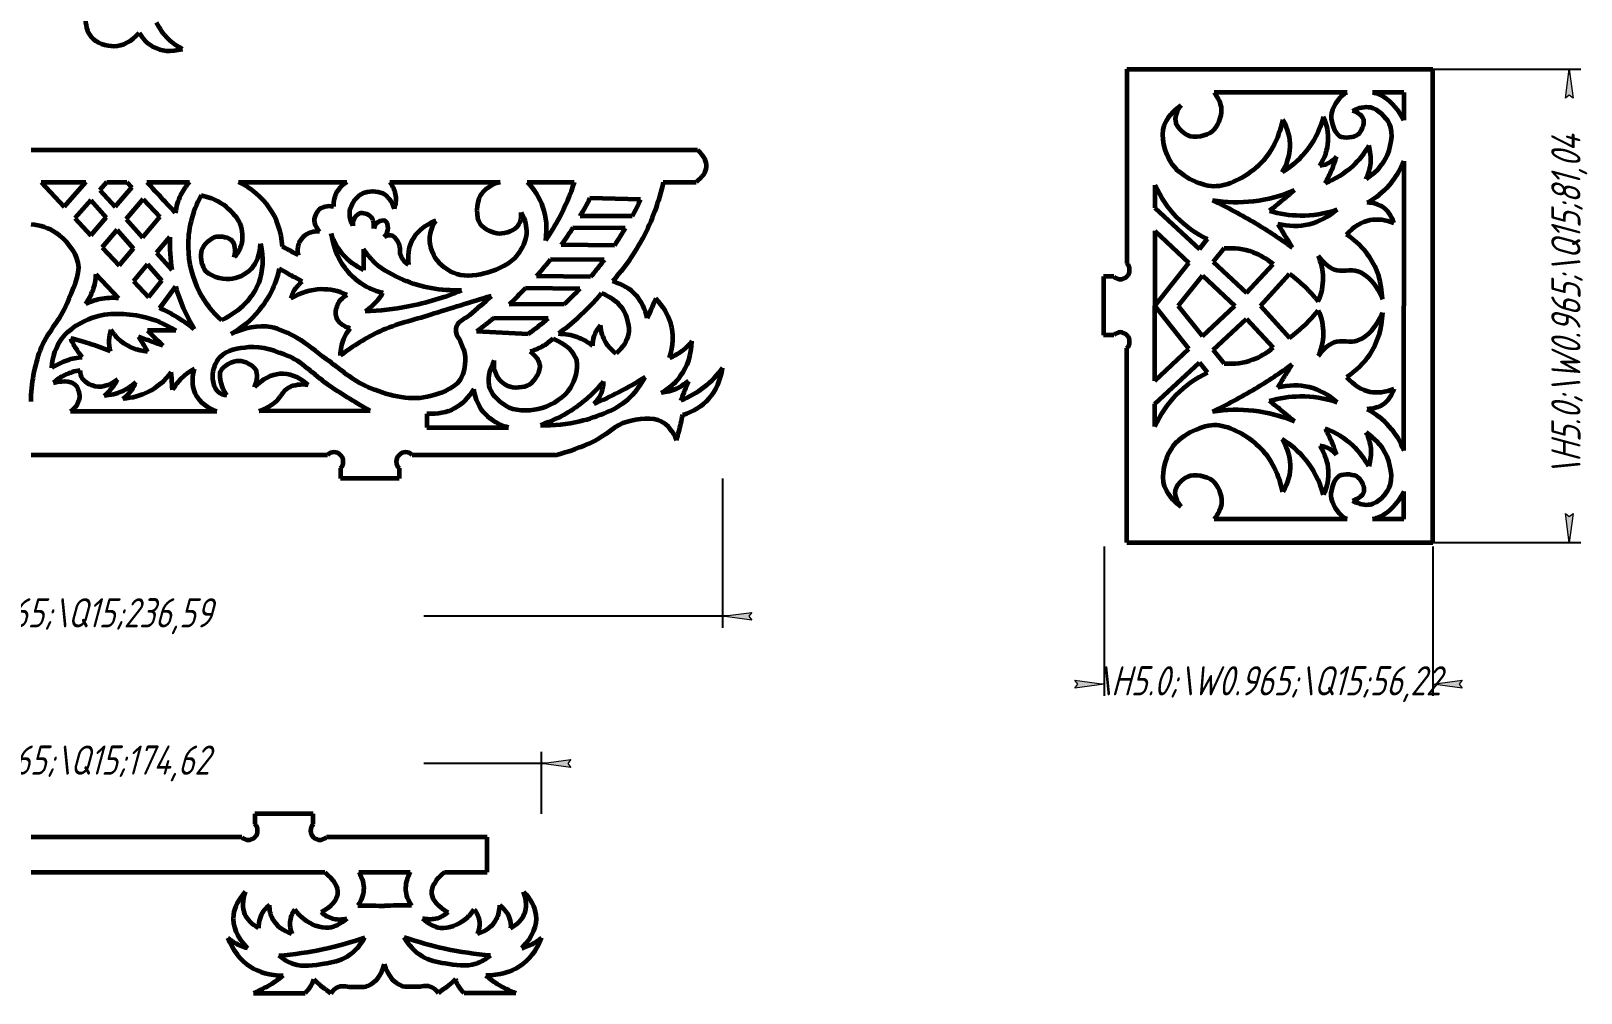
# Model space of a CAD drawing. Header units: millimetres. Extents: x -307 to 244, y -161 to 331.
# Drawn here: x -41 to 224.1, y -161.3 to 3.3 of the extents above; entities that cross this region are included whole.
import ezdxf

# ---------------------------------------------------------------- set-up
doc = ezdxf.new("R2010")
doc.units = ezdxf.units.MM
doc.linetypes.add('K5LT32772', pattern=[0])
doc.linetypes.add('K5LT_THIN', pattern=[0])
doc.styles.add('KDIMTEXTSTYLE', font='GOST_AU.SHX', dxfattribs={"width": 0.96, "oblique": 15, "height": 5})
doc.dimstyles.new('KDIMSTYLE (1.00)', dxfattribs={"dimtxt": 5, "dimasz": 1, "dimexe": 2, "dimexo": 0, "dimgap": 1, "dimtad": 1, "dimtxsty": 'KDIMTEXTSTYLE', "dimsah": 1, "dimcen": 0, "dimdle": 1, "dimadec": 0, "dimazin": 0, "dimtfac": 0.667, "dimtmove": 0, "dimatfit": 3, "dimfxl": 1, "dimtvp": 1, "dimtolj": 1, "dimtzin": 0, "dimarcsym": 0})

# ---------------------------------------------------------------- blocks, each defined once
blk = doc.blocks.new('KDIMARROW_01')
blk.add_hatch(color=0).paths.add_polyline_path([(0, 0), (-5, 0.66), (-4.5, 0), (-5, -0.66)])
at = {"color": 0, "linetype": 'K5LT_THIN', "lineweight": 18}
for p, q in [((-4.5, 0), (-5, 0.66)), ((-5, 0.66), (0, 0)), ((0, 0), (-5, -0.66)), ((-5, -0.66), (-4.5, 0)), ((0, 0), (-1, 0))]:
    blk.add_line(p, q, dxfattribs=at)

msp = doc.modelspace()

# ---------------------------------------------------------------- linework, layer by layer
at = {"color": 30, "linetype": 'K5LT32772', "lineweight": 60, "true_color": 0xff8000}
for p, q in [((146.439, -3.235), (198.786, -3.235)), ((146.439, -3.235), (146.439, -36.51)), ((198.786, -84.275), (198.786, -3.235)), ((184.109, -7.235), (161.36, -7.235)), ((193.79, -7.235), (188.484, -7.235)), ((193.79, -7.235), (193.79, -11.967)), ((-41, -17.06), (73, -17.06)), ((193.79, -19.026), (193.79, -43.755)), ((-39.247, -22.572), (-31.642, -22.572)), ((-39.247, -22.572), (-35.299, -26.815)), ((-31.642, -22.572), (-35.299, -26.815)), ((-28.05, -22.572), (-29.246, -23.939)), ((-28.05, -22.572), (-24.627, -22.572)), ((-23.766, -23.482), (-26.624, -26.839)), ((-24.627, -22.572), (-23.766, -23.482)), ((-21.187, -22.572), (-13.879, -22.572)), ((-5.504, -22.572), (13.024, -22.572)), ((20.394, -22.572), (39.224, -22.572)), ((43.855, -22.572), (51.909, -22.572)), ((67.149, -22.572), (72.753, -22.572)), ((151.24, -23.09), (151.24, -26.983)), ((-30.784, -25.697), (-33.476, -28.774)), ((-30.784, -25.697), (-28.163, -28.647)), ((-29.246, -23.939), (-26.624, -26.839)), ((-21.825, -25.532), (-24.727, -28.938)), ((-21.825, -25.532), (-18.981, -28.535)), ((63.273, -25.557), (54.607, -25.352)), ((-33.476, -28.774), (-30.758, -31.695)), ((-28.163, -28.647), (-30.758, -31.695)), ((-24.727, -28.938), (-21.913, -32.05)), ((-18.981, -28.535), (-21.913, -32.05)), ((61.817, -28.413), (52.906, -28.402)), ((151.24, -26.983), (158.855, -34.062)), ((-26.284, -30.764), (-28.837, -33.76)), ((-26.284, -30.764), (-23.476, -33.925)), ((60.645, -30.479), (51.682, -30.398)), ((151.24, -30.934), (157.038, -36.375)), ((151.24, -30.934), (151.24, -43.755)), ((-28.837, -33.76), (-25.937, -36.876)), ((-23.476, -33.925), (-25.937, -36.876)), ((-17.262, -31.984), (-19.51, -34.708)), ((58.785, -33.42), (49.695, -33.344)), ((158.855, -34.062), (160.223, -32.32)), ((161.203, -36.244), (163.067, -33.914)), ((-21.086, -36.617), (-23.479, -39.517)), ((-21.086, -36.617), (-18.621, -39.393)), ((-19.51, -34.708), (-16.904, -37.595)), ((57.045, -35.867), (47.837, -35.829)), ((151.24, -43.755), (157.038, -36.375)), ((161.203, -36.244), (166.917, -41.556)), ((166.917, -41.556), (171.452, -36.61)), ((-29.933, -38.351), (-26.037, -42.463)), ((-23.479, -39.517), (-20.9, -42.289)), ((-18.621, -39.393), (-20.9, -42.289)), ((54.723, -38.767), (45.455, -38.697)), ((142.439, -38.755), (142.439, -48.755)), ((144.194, -38.755), (142.439, -38.755)), ((155.195, -43.755), (159.357, -38.552)), ((159.357, -38.552), (164.901, -43.755)), ((169.282, -43.755), (174.239, -38.253)), ((-16.272, -40.464), (-19.035, -44.157)), ((52.885, -40.822), (43.597, -40.726)), ((50.212, -43.497), (40.789, -43.501)), ((151.24, -43.755), (157.038, -51.135)), ((151.24, -56.576), (151.24, -43.755)), ((155.195, -43.755), (159.357, -48.958)), ((159.357, -48.958), (164.901, -43.755)), ((169.282, -43.755), (174.239, -49.257)), ((193.79, -68.484), (193.79, -43.755)), ((47.435, -45.951), (38.139, -45.848)), ((161.203, -51.266), (166.917, -45.954)), ((166.917, -45.954), (171.452, -50.9)), ((44.044, -48.581), (35.224, -48.17)), ((144.194, -48.755), (142.439, -48.755)), ((146.439, -84.275), (146.439, -51)), ((151.24, -56.576), (157.038, -51.135)), ((161.203, -51.266), (163.067, -53.596)), ((151.24, -60.527), (158.855, -53.448)), ((158.855, -53.448), (160.223, -55.19)), ((151.24, -64.42), (151.24, -60.527)), ((-9.216, -61.818), (-34.216, -61.818)), ((17.038, -61.744), (-1.962, -61.767)), ((26.678, -64.57), (40.678, -64.57)), ((9.707, -69.285), (-41, -69.285)), ((11.952, -71.53), (11.952, -73.285)), ((21.952, -71.53), (21.952, -73.285)), ((48.657, -69.285), (24.197, -69.285)), ((21.952, -73.285), (11.952, -73.285)), ((193.79, -80.275), (193.79, -75.543)), ((184.109, -80.275), (161.36, -80.275)), ((193.79, -80.275), (188.484, -80.275)), ((146.439, -84.275), (198.786, -84.275)), ((7.281, -130.687), (-2.719, -130.687)), ((-2.719, -130.687), (-2.719, -132.442)), ((7.281, -132.442), (7.281, -130.687)), ((-4.964, -134.687), (-41, -134.687)), ((37, -134.687), (9.526, -134.687)), ((37, -140.687), (37, -134.687)), ((-41, -140.687), (9.237, -140.687)), ((15.1, -140.687), (23.873, -140.687)), ((29.735, -140.687), (37, -140.687))]:
    msp.add_line(p, q, dxfattribs=at)
for centre, start, end in [((145.316, -37.632), 225, 45), ((145.316, -49.878), 315, 135), ((10.829, -70.408), 315, 135), ((23.074, -70.408), 45, 225), ((-3.841, -133.565), 225, 45), ((8.404, -133.565), 135, 315)]:
    msp.add_arc(centre, 1.588, start, end, dxfattribs=at)
for points, knots in [([(-31.671, 5.885), (-31.744, 4.327), (-31.424, 3.119), (-30.709, 2.26), (-29.899, 1.287), (-28.048, 0.657), (-26.762, 0.687), (-25.3, 0.722), (-23.875, 1.473), (-22.489, 2.942)], [0, 0, 0, 0, 1, 1, 1, 2, 2, 2, 3, 3, 3, 3]), ([(-22.489, 2.942), (-21.833, 1.875), (-21.048, 1.087), (-20.134, 0.577), (-18.747, -0.195), (-17.065, -0.326), (-15.085, 0.186)], [0, 0, 0, 0, 1, 1, 1, 2, 2, 2, 2]), ([(-15.085, 0.186), (-16.003, 0.655), (-16.813, 1.232), (-17.517, 1.917), (-18.324, 2.703), (-18.99, 3.63), (-19.516, 4.699)], [0, 0, 0, 0, 1, 1, 1, 2, 2, 2, 2]), ([(155.737, -9.397), (154.961, -10.373), (154.629, -11.271), (154.743, -12.089), (154.872, -13.02), (155.992, -14.182), (156.856, -14.575), (157.989, -15.091), (160.111, -14.661), (161.081, -13.871), (161.997, -13.124), (162.723, -11.374), (162.655, -10.142), (162.601, -9.177), (161.996, -8.078), (161.36, -7.235)], [0, 0, 0, 0, 1, 1, 1, 2, 2, 2, 3, 3, 3, 4, 4, 4, 5, 5, 5, 5]), ([(184.109, -7.235), (183.934, -7.308), (183.771, -7.393), (183.623, -7.494), (182.572, -8.206), (181.421, -9.963), (181.386, -11.271), (181.357, -12.38), (181.942, -14.235), (182.828, -14.701), (183.589, -15.101), (185.321, -14.992), (186.009, -14.403), (186.582, -13.913), (187.161, -12.606), (186.954, -11.918), (186.763, -11.286), (186.134, -10.773), (185.065, -10.377)], [0, 0, 0, 0, 1, 1, 1, 2, 2, 2, 3, 3, 3, 4, 4, 4, 5, 5, 5, 6, 6, 6, 6]), ([(193.79, -11.967), (192.685, -9.786), (191.268, -8.328), (189.538, -7.593), (189.222, -7.458), (188.865, -7.337), (188.484, -7.235)], [0, 0, 0, 0, 1, 1, 1, 2, 2, 2, 2]), ([(173.135, -11.924), (172.34, -15.403), (170.835, -18.109), (168.62, -20.043), (166.715, -21.706), (163.711, -23.387), (161.329, -23.315), (158.832, -23.24), (155.344, -21.397), (153.997, -19.256), (152.962, -17.609), (152.198, -14.764), (152.837, -12.918), (153.29, -11.611), (154.256, -10.437), (155.737, -9.397)], [0, 0, 0, 0, 1, 1, 1, 2, 2, 2, 3, 3, 3, 4, 4, 4, 5, 5, 5, 5]), ([(185.065, -10.377), (186.174, -9.811), (187.185, -9.612), (188.097, -9.78), (189.365, -10.014), (190.766, -11.47), (191.328, -12.614), (192.119, -14.224), (191.516, -16.93), (190.632, -18.628), (189.939, -19.96), (188.846, -21.103), (187.351, -22.058)], [0, 0, 0, 0, 1, 1, 1, 2, 2, 2, 3, 3, 3, 4, 4, 4, 4]), ([(180.094, -11.427), (179.412, -13.798), (178.335, -15.855), (176.863, -17.599), (175.789, -18.87), (174.505, -19.975), (173.011, -20.913)], [0, 0, 0, 0, 1, 1, 1, 2, 2, 2, 2]), ([(173.011, -20.913), (173.88, -19.472), (174.336, -18.022), (174.378, -16.563), (174.422, -15.026), (174.008, -13.48), (173.135, -11.924)], [0, 0, 0, 0, 1, 1, 1, 2, 2, 2, 2]), ([(179.448, -19.805), (180.315, -18.42), (180.793, -17.008), (180.881, -15.569), (180.965, -14.212), (180.703, -12.831), (180.094, -11.427)], [0, 0, 0, 0, 1, 1, 1, 2, 2, 2, 2]), ([(73, -17.06), (74.074, -18.081), (74.571, -19.064), (74.492, -20.011), (74.418, -20.897), (73.838, -21.751), (72.753, -22.572)], [0, 0, 0, 0, 1, 1, 1, 2, 2, 2, 2]), ([(182.306, -18.231), (181.803, -18.82), (181.223, -19.248), (180.566, -19.515), (180.215, -19.657), (179.842, -19.754), (179.448, -19.805)], [0, 0, 0, 0, 1, 1, 1, 2, 2, 2, 2]), ([(187.815, -16.325), (187.06, -17.671), (186.148, -18.845), (185.081, -19.846), (183.75, -21.095), (182.176, -22.076), (180.359, -22.787)], [0, 0, 0, 0, 1, 1, 1, 2, 2, 2, 2]), ([(180.359, -22.787), (180.771, -22.03), (181.143, -21.257), (181.477, -20.467), (181.787, -19.736), (182.063, -18.99), (182.306, -18.231)], [0, 0, 0, 0, 1, 1, 1, 2, 2, 2, 2]), ([(187.351, -22.058), (187.793, -21.171), (188.059, -20.268), (188.147, -19.349), (188.242, -18.359), (188.131, -17.351), (187.815, -16.325)], [0, 0, 0, 0, 1, 1, 1, 2, 2, 2, 2]), ([(187.55, -26.085), (189.026, -25.281), (190.285, -24.287), (191.328, -23.102), (192.36, -21.93), (193.181, -20.571), (193.79, -19.026)], [0, 0, 0, 0, 1, 1, 1, 2, 2, 2, 2]), ([(-13.879, -22.572), (-14.509, -23.269), (-15.022, -24.021), (-15.418, -24.829), (-15.87, -25.753), (-16.169, -26.75), (-16.315, -27.82)], [0, 0, 0, 0, 1, 1, 1, 2, 2, 2, 2]), ([(2.044, -33.632), (1.807, -31.047), (1.043, -28.825), (-0.248, -26.965), (-1.503, -25.158), (-3.255, -23.694), (-5.504, -22.572)], [0, 0, 0, 0, 1, 1, 1, 2, 2, 2, 2]), ([(13.024, -22.572), (12.27, -23.029), (11.701, -23.59), (11.318, -24.255), (10.903, -24.975), (10.706, -25.815), (10.724, -26.778)], [0, 0, 0, 0, 1, 1, 1, 2, 2, 2, 2]), ([(20.394, -22.572), (20.937, -23.334), (21.258, -24.125), (21.358, -24.948), (21.445, -25.666), (21.362, -26.408), (21.111, -27.173)], [0, 0, 0, 0, 1, 1, 1, 2, 2, 2, 2]), ([(39.224, -22.572), (37.575, -23.091), (36.447, -23.881), (35.84, -24.941), (35.131, -26.179), (35.016, -28.671), (35.84, -29.761), (36.462, -30.587), (38.018, -31.334), (39.121, -31.351), (40.206, -31.368), (41.833, -30.823), (42.403, -29.915), (42.746, -29.37), (42.9, -28.669), (42.865, -27.813)], [0, 0, 0, 0, 1, 1, 1, 2, 2, 2, 3, 3, 3, 4, 4, 4, 5, 5, 5, 5]), ([(43.855, -22.572), (45.089, -23.867), (45.975, -25.278), (46.514, -26.804), (47.136, -28.569), (47.294, -30.489), (46.987, -32.564)], [0, 0, 0, 0, 1, 1, 1, 2, 2, 2, 2]), ([(51.909, -22.572), (51.231, -24.725), (50.369, -26.784), (49.325, -28.749), (48.627, -30.062), (47.848, -31.334), (46.987, -32.564)], [0, 0, 0, 0, 1, 1, 1, 2, 2, 2, 2]), ([(67.149, -22.572), (66.402, -25.989), (65.234, -29.188), (63.645, -32.172), (62.247, -34.798), (60.522, -37.256), (58.471, -39.547)], [0, 0, 0, 0, 1, 1, 1, 2, 2, 2, 2]), ([(151.24, -23.09), (152.182, -25.171), (153.403, -26.981), (154.902, -28.52), (156.398, -30.057), (158.172, -31.324), (160.223, -32.32)], [0, 0, 0, 0, 1, 1, 1, 2, 2, 2, 2]), ([(-11.914, -24.829), (-13.46, -27.807), (-14.201, -30.784), (-14.136, -33.759), (-14.08, -36.296), (-13.396, -39.095), (-12.213, -41.366), (-11.281, -43.154), (-10.014, -44.778), (-8.41, -46.237)], [0, 0, 0, 0, 1, 1, 1, 2, 2, 2, 3, 3, 3, 3]), ([(-11.914, -24.829), (-10.236, -25.169), (-8.812, -25.824), (-7.641, -26.794), (-6.6, -27.656), (-5.498, -28.867), (-5.119, -30.127), (-4.782, -31.248), (-4.748, -32.738), (-5.205, -33.845), (-5.437, -34.406), (-5.778, -34.933), (-6.23, -35.426)], [0, 0, 0, 0, 1, 1, 1, 2, 2, 2, 3, 3, 3, 4, 4, 4, 4]), ([(14.038, -30.091), (13.543, -29.014), (13.402, -28.034), (13.618, -27.149), (13.86, -26.153), (14.796, -24.977), (15.695, -24.527), (16.633, -24.058), (18.267, -24.022), (19.182, -24.503), (20.046, -24.957), (20.689, -25.847), (21.111, -27.173)], [0, 0, 0, 0, 1, 1, 1, 2, 2, 2, 3, 3, 3, 4, 4, 4, 4]), ([(161.073, -25.677), (163.459, -26.057), (165.807, -26.112), (168.115, -25.842), (170.49, -25.565), (172.823, -24.944), (175.116, -23.978)], [0, 0, 0, 0, 1, 1, 1, 2, 2, 2, 2]), ([(161.073, -25.677), (163.602, -26.869), (166.06, -28.181), (168.447, -29.612), (170.589, -30.897), (172.674, -32.277), (174.702, -33.754)], [0, 0, 0, 0, 1, 1, 1, 2, 2, 2, 2]), ([(192.123, -29.564), (191.713, -28.319), (191.067, -27.407), (190.185, -26.83), (189.464, -26.359), (188.586, -26.11), (187.55, -26.085)], [0, 0, 0, 0, 1, 1, 1, 2, 2, 2, 2]), ([(10.724, -26.778), (9.669, -26.629), (8.861, -26.802), (8.301, -27.297), (7.881, -27.668), (7.506, -28.394), (7.46, -28.954), (7.404, -29.642), (7.7, -30.343), (8.351, -31.056)], [0, 0, 0, 0, 1, 1, 1, 2, 2, 2, 3, 3, 3, 3]), ([(17.624, -30.512), (17.71, -29.601), (17.545, -28.933), (17.129, -28.509), (16.721, -28.092), (15.716, -27.745), (15.176, -27.965), (14.812, -28.113), (14.422, -28.56), (14.236, -28.954), (14.079, -29.287), (14.013, -29.666), (14.038, -30.091)], [0, 0, 0, 0, 1, 1, 1, 2, 2, 2, 3, 3, 3, 4, 4, 4, 4]), ([(19.434, -31.946), (19.887, -31.456), (20.108, -30.962), (20.097, -30.462), (20.088, -30.053), (19.908, -29.39), (19.602, -29.226), (19.315, -29.072), (18.692, -29.222), (18.366, -29.424), (18.023, -29.636), (17.776, -29.999), (17.624, -30.512)], [0, 0, 0, 0, 1, 1, 1, 2, 2, 2, 3, 3, 3, 4, 4, 4, 4]), ([(42.865, -27.813), (43.517, -29.02), (43.807, -30.199), (43.737, -31.351), (43.659, -32.615), (42.966, -34.033), (42.198, -35.043), (41.072, -36.525), (38.993, -37.539), (37.173, -38.069), (35.516, -38.551), (33.424, -38.86), (31.84, -38.325), (30.441, -37.852), (28.853, -36.734), (28.097, -35.453), (27.529, -34.491), (27.14, -33.144), (27.225, -32.018), (27.297, -31.064), (27.639, -30.124), (28.251, -29.197)], [0, 0, 0, 0, 1, 1, 1, 2, 2, 2, 3, 3, 3, 4, 4, 4, 5, 5, 5, 6, 6, 6, 7, 7, 7, 7]), ([(170.849, -27.499), (172.59, -28.003), (174.33, -28.266), (176.069, -28.286), (178.182, -28.312), (180.295, -27.98), (182.407, -27.292)], [0, 0, 0, 0, 1, 1, 1, 2, 2, 2, 2]), ([(182.407, -27.292), (180.91, -28.566), (179.308, -29.408), (177.601, -29.819), (175.922, -30.223), (174.141, -30.21), (172.258, -29.778)], [0, 0, 0, 0, 1, 1, 1, 2, 2, 2, 2]), ([(184.011, -31.562), (185.236, -30.182), (186.581, -29.35), (188.047, -29.067), (189.316, -28.822), (190.674, -28.988), (192.123, -29.564)], [0, 0, 0, 0, 1, 1, 1, 2, 2, 2, 2]), ([(-41, -60.126), (-40.928, -57.034), (-40.395, -54.11), (-39.401, -51.354), (-38.365, -48.484), (-35.916, -46.149), (-34.793, -43.291), (-33.927, -41.088), (-32.475, -38.479), (-32.932, -36.379), (-33.341, -34.503), (-35.03, -32.342), (-36.742, -31.24), (-37.944, -30.467), (-39.363, -29.994), (-41, -29.822)], [0, 0, 0, 0, 1, 1, 1, 2, 2, 2, 3, 3, 3, 4, 4, 4, 5, 5, 5, 5]), ([(8.351, -31.056), (7.485, -30.986), (6.751, -31.134), (6.15, -31.501), (5.561, -31.86), (4.994, -32.551), (4.765, -33.207), (4.566, -33.776), (4.541, -34.411), (4.691, -35.111)], [0, 0, 0, 0, 1, 1, 1, 2, 2, 2, 3, 3, 3, 3]), ([(15.868, -37.659), (14.446, -36.94), (13.259, -36.016), (12.307, -34.89), (11.462, -33.888), (10.802, -32.726), (10.329, -31.403)], [0, 0, 0, 0, 1, 1, 1, 2, 2, 2, 2]), ([(10.329, -31.403), (10.727, -34.026), (11.691, -36.202), (13.222, -37.931), (14.202, -39.038), (15.499, -40.05), (16.857, -40.701), (17.597, -41.055), (18.38, -41.329), (19.207, -41.522)], [0, 0, 0, 0, 1, 1, 1, 2, 2, 2, 3, 3, 3, 3]), ([(23.577, -36.765), (23.007, -36.346), (22.586, -35.858), (22.312, -35.299), (22.007, -34.674), (22.254, -33.793), (21.952, -33.163), (21.702, -32.642), (21.325, -31.93), (20.829, -31.768), (20.439, -31.641), (19.974, -31.7), (19.434, -31.946)], [0, 0, 0, 0, 1, 1, 1, 2, 2, 2, 3, 3, 3, 4, 4, 4, 4]), ([(28.251, -29.197), (26.219, -30.011), (24.839, -31.181), (24.111, -32.706), (23.562, -33.857), (23.383, -35.21), (23.577, -36.765)], [0, 0, 0, 0, 1, 1, 1, 2, 2, 2, 2]), ([(190.155, -42.598), (190.039, -39.813), (189.303, -37.407), (187.948, -35.38), (186.963, -33.907), (185.651, -32.635), (184.011, -31.562)], [0, 0, 0, 0, 1, 1, 1, 2, 2, 2, 2]), ([(-6.23, -35.426), (-5.965, -34.15), (-6.094, -33.224), (-6.615, -32.648), (-7.124, -32.087), (-8.47, -31.823), (-9.264, -31.965), (-10.258, -32.142), (-11.493, -33.284), (-11.828, -34.229), (-12.15, -35.137), (-11.872, -36.68), (-11.358, -37.477), (-10.628, -38.61), (-8.43, -39.236), (-7, -39.144), (-5.757, -39.063), (-4.193, -38.331), (-3.325, -37.434), (-2.331, -36.409), (-1.804, -34.956), (-1.744, -33.076)], [0, 0, 0, 0, 1, 1, 1, 2, 2, 2, 3, 3, 3, 4, 4, 4, 5, 5, 5, 6, 6, 6, 7, 7, 7, 7]), ([(-1.744, -33.076), (-1.227, -35.566), (-1.326, -37.788), (-2.043, -39.742), (-3.019, -42.405), (-5.142, -44.57), (-8.41, -46.237)], [0, 0, 0, 0, 1, 1, 1, 2, 2, 2, 2]), ([(32.649, -41.106), (29.057, -41.224), (25.733, -40.621), (22.679, -39.296), (20.994, -38.566), (19.207, -37.709), (17.871, -36.447), (17.126, -35.743), (16.463, -34.942), (15.883, -34.044)], [0, 0, 0, 0, 1, 1, 1, 2, 2, 2, 3, 3, 3, 3]), ([(163.067, -33.914), (164.818, -33.779), (166.451, -33.989), (167.965, -34.545), (169.207, -35.001), (170.37, -35.689), (171.452, -36.61)], [0, 0, 0, 0, 1, 1, 1, 2, 2, 2, 2]), ([(47.837, -35.829), (47.255, -36.571), (46.657, -37.301), (46.044, -38.017), (45.849, -38.245), (45.653, -38.472), (45.455, -38.697)], [0, 0, 0, 0, 1, 1, 1, 2, 2, 2, 2]), ([(57.045, -35.867), (56.537, -36.544), (56.015, -37.209), (55.479, -37.863), (55.23, -38.167), (54.978, -38.468), (54.723, -38.767)], [0, 0, 0, 0, 1, 1, 1, 2, 2, 2, 2]), ([(179.179, -43.015), (179.765, -41.643), (180.043, -40.274), (180.014, -38.908), (179.988, -37.67), (179.71, -36.434), (179.179, -35.201)], [0, 0, 0, 0, 1, 1, 1, 2, 2, 2, 2]), ([(179.179, -35.201), (179.961, -36.301), (180.876, -37.077), (181.923, -37.527), (183.09, -38.03), (184.759, -37.379), (185.92, -37.826), (187.767, -38.537), (189.179, -40.127), (190.155, -42.598)], [0, 0, 0, 0, 1, 1, 1, 2, 2, 2, 3, 3, 3, 3]), ([(-29.933, -38.351), (-29.971, -39.318), (-30.144, -40.238), (-30.452, -41.11), (-30.744, -41.937), (-31.158, -42.721), (-31.694, -43.463)], [0, 0, 0, 0, 1, 1, 1, 2, 2, 2, 2]), ([(1.475, -37.443), (0.78, -40.238), (-0.407, -42.648), (-2.086, -44.671), (-3.369, -46.217), (-4.938, -47.537), (-6.795, -48.632)], [0, 0, 0, 0, 1, 1, 1, 2, 2, 2, 2]), ([(3.469, -42.499), (3.651, -41.856), (3.924, -41.274), (4.288, -40.754), (4.592, -40.32), (4.96, -39.928), (5.392, -39.579)], [0, 0, 0, 0, 1, 1, 1, 2, 2, 2, 2]), ([(64.419, -45.854), (64.066, -44.316), (63.434, -43.034), (62.522, -42.008), (61.513, -40.874), (60.163, -40.054), (58.471, -39.547)], [0, 0, 0, 0, 1, 1, 1, 2, 2, 2, 2]), ([(174.239, -38.253), (175.185, -38.948), (176.077, -39.7), (176.913, -40.51), (177.72, -41.292), (178.475, -42.127), (179.179, -43.015)], [0, 0, 0, 0, 1, 1, 1, 2, 2, 2, 2]), ([(-26.037, -42.463), (-27.125, -42.358), (-28.183, -42.411), (-29.211, -42.622), (-30.059, -42.795), (-30.886, -43.076), (-31.694, -43.463)], [0, 0, 0, 0, 1, 1, 1, 2, 2, 2, 2]), ([(37.694, -42.109), (36.483, -43.219), (35.252, -44.306), (34.002, -45.371), (33.27, -45.994), (32.063, -46.35), (31.787, -47.217), (31.69, -47.52), (31.637, -47.897), (31.667, -48.22), (31.718, -48.759), (32.183, -49.223), (32.402, -49.74), (32.723, -50.496), (33.086, -51.287), (33.202, -52.078), (33.408, -53.479), (33.087, -55.259), (32.402, -56.385), (31.404, -58.027), (28.71, -58.866), (26.741, -59.339), (23.587, -60.097), (19.723, -58.964), (16.65, -57.677), (14.065, -56.596), (11.861, -54.521), (9.512, -52.878), (7.814, -51.69), (6.278, -50.224), (4.466, -49.247), (3.067, -48.493), (1.552, -47.649), (0.035, -47.401), (-2.158, -47.043), (-4.434, -47.453), (-6.795, -48.632)], [0, 0, 0, 0, 1, 1, 1, 2, 2, 2, 3, 3, 3, 4, 4, 4, 5, 5, 5, 6, 6, 6, 7, 7, 7, 8, 8, 8, 9, 9, 9, 10, 10, 10, 11, 11, 11, 12, 12, 12, 12]), ([(13.083, -41.858), (11.572, -41.202), (10.076, -40.893), (8.597, -40.932), (6.865, -40.978), (5.156, -41.501), (3.469, -42.499)], [0, 0, 0, 0, 1, 1, 1, 2, 2, 2, 2]), ([(13.618, -47.627), (12.295, -47.207), (11.5, -46.566), (11.232, -45.704), (11.044, -45.1), (11.173, -44.187), (11.445, -43.568), (11.746, -42.885), (12.292, -42.315), (13.083, -41.858)], [0, 0, 0, 0, 1, 1, 1, 2, 2, 2, 3, 3, 3, 3]), ([(37.694, -42.109), (34.231, -43.134), (30.779, -44.194), (27.339, -45.291), (24.46, -46.209), (21.442, -46.843), (18.725, -48.121), (16.349, -49.239), (14.091, -50.614), (11.952, -52.244)], [0, 0, 0, 0, 1, 1, 1, 2, 2, 2, 3, 3, 3, 3]), ([(32.649, -41.106), (29.67, -42.366), (26.624, -43.296), (23.51, -43.896), (21.097, -44.361), (18.644, -44.628), (16.15, -44.697)], [0, 0, 0, 0, 1, 1, 1, 2, 2, 2, 2]), ([(16.15, -44.697), (16.748, -44.305), (17.292, -43.859), (17.782, -43.362), (18.323, -42.812), (18.798, -42.199), (19.207, -41.522)], [0, 0, 0, 0, 1, 1, 1, 2, 2, 2, 2]), ([(56.59, -41.602), (55.307, -43.129), (53.93, -44.553), (52.459, -45.875), (51.425, -46.804), (50.345, -47.682), (49.218, -48.51)], [0, 0, 0, 0, 1, 1, 1, 2, 2, 2, 2]), ([(56.59, -41.602), (58.441, -42.34), (59.735, -43.408), (60.471, -44.807), (61.028, -45.864), (61.389, -47.382), (61.183, -48.546), (60.968, -49.764), (60.268, -50.891), (59.082, -51.929)], [0, 0, 0, 0, 1, 1, 1, 2, 2, 2, 3, 3, 3, 3]), ([(-37.451, -54.379), (-37.286, -52.384), (-36.712, -50.702), (-35.728, -49.333), (-34.551, -47.695), (-32.357, -46.461), (-30.436, -45.764), (-27.899, -44.843), (-24.694, -44.988), (-22.006, -45.58), (-20.011, -46.019), (-18.082, -46.819), (-16.222, -47.98)], [0, 0, 0, 0, 1, 1, 1, 2, 2, 2, 3, 3, 3, 4, 4, 4, 4]), ([(-13.078, -47.736), (-14.116, -46.916), (-15.202, -46.178), (-16.337, -45.523), (-17.208, -45.02), (-18.112, -44.55), (-19.035, -44.157)], [0, 0, 0, 0, 1, 1, 1, 2, 2, 2, 2]), ([(68.213, -52.674), (68.87, -50.556), (68.938, -48.59), (68.419, -46.777), (67.981, -45.25), (67.126, -43.831), (65.855, -42.521)], [0, 0, 0, 0, 1, 1, 1, 2, 2, 2, 2]), ([(174.239, -49.257), (175.185, -48.562), (176.077, -47.81), (176.913, -47), (177.72, -46.218), (178.475, -45.383), (179.179, -44.495)], [0, 0, 0, 0, 1, 1, 1, 2, 2, 2, 2]), ([(179.179, -44.495), (179.765, -45.867), (180.043, -47.236), (180.014, -48.602), (179.988, -49.84), (179.71, -51.076), (179.179, -52.309)], [0, 0, 0, 0, 1, 1, 1, 2, 2, 2, 2]), ([(179.179, -52.309), (179.961, -51.209), (180.876, -50.433), (181.923, -49.983), (183.09, -49.48), (184.759, -50.131), (185.92, -49.684), (187.767, -48.973), (189.179, -47.383), (190.155, -44.912)], [0, 0, 0, 0, 1, 1, 1, 2, 2, 2, 3, 3, 3, 3]), ([(190.155, -44.912), (190.039, -47.697), (189.303, -50.103), (187.948, -52.13), (186.963, -53.603), (185.651, -54.875), (184.011, -55.948)], [0, 0, 0, 0, 1, 1, 1, 2, 2, 2, 2]), ([(11.952, -52.244), (11.953, -51.225), (12.141, -50.28), (12.514, -49.408), (12.784, -48.776), (13.152, -48.182), (13.618, -47.627)], [0, 0, 0, 0, 1, 1, 1, 2, 2, 2, 2]), ([(56.412, -47.086), (55.878, -47.659), (55.498, -48.288), (55.272, -48.973), (55.106, -49.477), (55.023, -50.011), (55.023, -50.576)], [0, 0, 0, 0, 1, 1, 1, 2, 2, 2, 2]), ([(59.082, -51.929), (58.353, -51.385), (57.771, -50.756), (57.337, -50.041), (56.815, -49.18), (56.506, -48.195), (56.412, -47.086)], [0, 0, 0, 0, 1, 1, 1, 2, 2, 2, 2]), ([(-27.461, -51.497), (-28.659, -51.031), (-29.869, -50.603), (-31.093, -50.215), (-32.124, -49.888), (-33.163, -49.589), (-34.212, -49.318)], [0, 0, 0, 0, 1, 1, 1, 2, 2, 2, 2]), ([(-34.212, -49.318), (-33.935, -50.014), (-33.593, -50.669), (-33.187, -51.284), (-32.897, -51.721), (-32.575, -52.137), (-32.221, -52.533)], [0, 0, 0, 0, 1, 1, 1, 2, 2, 2, 2]), ([(-27.332, -47.865), (-27.538, -48.46), (-27.652, -49.058), (-27.674, -49.66), (-27.697, -50.269), (-27.626, -50.881), (-27.461, -51.497)], [0, 0, 0, 0, 1, 1, 1, 2, 2, 2, 2]), ([(-21.051, -51.625), (-22.839, -51.426), (-24.349, -50.828), (-25.58, -49.831), (-26.246, -49.292), (-26.83, -48.637), (-27.332, -47.865)], [0, 0, 0, 0, 1, 1, 1, 2, 2, 2, 2]), ([(38.246, -53.116), (37.265, -54.911), (36.992, -56.478), (37.427, -57.817), (37.858, -59.145), (39.477, -60.52), (40.81, -61.129), (42.395, -61.852), (44.728, -61.713), (46.436, -61.2), (48.251, -60.655), (50.354, -59.342), (51.315, -57.746), (52.066, -56.498), (52.683, -54.497), (52.347, -53.188), (51.95, -51.634), (50.597, -50.376), (48.288, -49.413)], [0, 0, 0, 0, 1, 1, 1, 2, 2, 2, 3, 3, 3, 4, 4, 4, 5, 5, 5, 6, 6, 6, 6]), ([(48.288, -49.413), (47.734, -49.911), (47.141, -50.339), (46.507, -50.695), (45.839, -51.071), (45.127, -51.368), (44.371, -51.585)], [0, 0, 0, 0, 1, 1, 1, 2, 2, 2, 2]), ([(49.218, -48.51), (50.353, -48.517), (51.422, -48.707), (52.423, -49.08), (53.346, -49.423), (54.213, -49.922), (55.023, -50.576)], [0, 0, 0, 0, 1, 1, 1, 2, 2, 2, 2]), ([(66.773, -58.654), (68.156, -57.866), (69.269, -56.898), (70.111, -55.75), (71.302, -54.127), (71.951, -52.144), (72.059, -49.802)], [0, 0, 0, 0, 1, 1, 1, 2, 2, 2, 2]), ([(72.059, -49.802), (71.476, -50.55), (70.809, -51.183), (70.059, -51.7), (69.492, -52.091), (68.876, -52.415), (68.213, -52.674)], [0, 0, 0, 0, 1, 1, 1, 2, 2, 2, 2]), ([(-37.451, -54.379), (-36.596, -53.788), (-35.694, -53.337), (-34.744, -53.025), (-33.937, -52.761), (-33.096, -52.596), (-32.221, -52.533)], [0, 0, 0, 0, 1, 1, 1, 2, 2, 2, 2]), ([(17.038, -61.744), (14.686, -60.411), (12.389, -58.996), (10.146, -57.498), (7.767, -55.909), (5.769, -53.566), (3.193, -52.452), (1.053, -51.527), (-1.481, -50.635), (-3.76, -50.852), (-5.429, -51.011), (-7.669, -51.342), (-8.705, -52.536), (-9.418, -53.357), (-10.034, -54.781), (-9.975, -55.898), (-9.929, -56.782), (-9.636, -58.036), (-8.929, -58.544), (-8.557, -58.812), (-8.085, -58.976), (-7.514, -59.036)], [0, 0, 0, 0, 1, 1, 1, 2, 2, 2, 3, 3, 3, 4, 4, 4, 5, 5, 5, 6, 6, 6, 7, 7, 7, 7]), ([(44.371, -51.585), (45.325, -52.302), (45.871, -53.05), (46.009, -53.829), (46.201, -54.909), (45.174, -56.646), (44.228, -57.247), (43.326, -57.82), (41.588, -57.95), (40.561, -57.496), (39.801, -57.161), (38.983, -56.378), (38.602, -55.609), (38.25, -54.898), (38.131, -54.067), (38.246, -53.116)], [0, 0, 0, 0, 1, 1, 1, 2, 2, 2, 3, 3, 3, 4, 4, 4, 5, 5, 5, 5]), ([(163.067, -53.596), (164.818, -53.731), (166.451, -53.521), (167.965, -52.965), (169.207, -52.509), (170.37, -51.821), (171.452, -50.9)], [0, 0, 0, 0, 1, 1, 1, 2, 2, 2, 2]), ([(-32.599, -54.793), (-33.526, -54.93), (-34.39, -55.197), (-35.191, -55.594), (-35.897, -55.943), (-36.554, -56.395), (-37.162, -56.947)], [0, 0, 0, 0, 1, 1, 1, 2, 2, 2, 2]), ([(-26.189, -56.383), (-27.778, -57.534), (-29.214, -57.876), (-30.496, -57.409), (-31.094, -57.191), (-31.842, -56.778), (-32.188, -56.229), (-32.439, -55.832), (-32.576, -55.353), (-32.599, -54.793)], [0, 0, 0, 0, 1, 1, 1, 2, 2, 2, 3, 3, 3, 3]), ([(-17.01, -55.101), (-18.116, -56.591), (-19.415, -57.719), (-20.907, -58.485), (-22.213, -59.156), (-23.665, -59.549), (-25.266, -59.665)], [0, 0, 0, 0, 1, 1, 1, 2, 2, 2, 2]), ([(-13.062, -54.537), (-13.998, -55.055), (-14.818, -55.687), (-15.523, -56.434), (-16.004, -56.945), (-16.432, -57.509), (-16.805, -58.126)], [0, 0, 0, 0, 1, 1, 1, 2, 2, 2, 2]), ([(-9.216, -61.818), (-10.889, -61.207), (-12.051, -60.318), (-12.703, -59.152), (-13.39, -57.922), (-13.51, -56.384), (-13.062, -54.537)], [0, 0, 0, 0, 1, 1, 1, 2, 2, 2, 2]), ([(-2.755, -57.665), (-2.23, -56.417), (-2.162, -55.426), (-2.55, -54.691), (-2.97, -53.893), (-4.473, -53.218), (-5.421, -53.204), (-6.492, -53.188), (-8.223, -54.058), (-8.601, -54.998), (-8.895, -55.731), (-8.606, -56.963), (-8.242, -57.819), (-8.06, -58.246), (-7.817, -58.652), (-7.514, -59.036)], [0, 0, 0, 0, 1, 1, 1, 2, 2, 2, 3, 3, 3, 4, 4, 4, 5, 5, 5, 5]), ([(6.424, -57.255), (4.756, -55.904), (3.132, -55.289), (1.552, -55.409), (0.078, -55.52), (-1.358, -56.272), (-2.755, -57.665)], [0, 0, 0, 0, 1, 1, 1, 2, 2, 2, 2]), ([(77.295, -54.347), (76.388, -55.631), (75.342, -56.738), (74.157, -57.67), (72.964, -58.607), (71.631, -59.366), (70.157, -59.946)], [0, 0, 0, 0, 1, 1, 1, 2, 2, 2, 2]), ([(70.465, -62.408), (72.338, -61.812), (73.835, -60.889), (74.957, -59.639), (76.187, -58.268), (76.967, -56.504), (77.295, -54.347)], [0, 0, 0, 0, 1, 1, 1, 2, 2, 2, 2]), ([(151.24, -64.42), (152.182, -62.339), (153.403, -60.529), (154.902, -58.99), (156.398, -57.453), (158.172, -56.186), (160.223, -55.19)], [0, 0, 0, 0, 1, 1, 1, 2, 2, 2, 2]), ([(161.073, -61.833), (163.602, -60.641), (166.06, -59.329), (168.447, -57.898), (170.589, -56.613), (172.674, -55.233), (174.702, -53.756)], [0, 0, 0, 0, 1, 1, 1, 2, 2, 2, 2]), ([(-37.162, -56.947), (-35.178, -56.419), (-33.862, -56.607), (-33.214, -57.511), (-32.856, -58.01), (-32.647, -58.998), (-32.753, -59.665), (-32.878, -60.453), (-33.365, -61.171), (-34.216, -61.818)], [0, 0, 0, 0, 1, 1, 1, 2, 2, 2, 3, 3, 3, 3]), ([(-28.496, -59.152), (-27.89, -58.665), (-27.36, -58.118), (-26.907, -57.511), (-26.641, -57.156), (-26.402, -56.78), (-26.189, -56.383)], [0, 0, 0, 0, 1, 1, 1, 2, 2, 2, 2]), ([(-23.061, -56.793), (-23.784, -57.465), (-24.57, -57.995), (-25.42, -58.383), (-26.367, -58.815), (-27.392, -59.072), (-28.496, -59.152)], [0, 0, 0, 0, 1, 1, 1, 2, 2, 2, 2]), ([(-25.266, -59.665), (-24.699, -59.252), (-24.221, -58.773), (-23.83, -58.229), (-23.517, -57.792), (-23.261, -57.314), (-23.061, -56.793)], [0, 0, 0, 0, 1, 1, 1, 2, 2, 2, 2]), ([(-1.962, -61.767), (-0.968, -61.393), (-0.07, -60.897), (0.732, -60.28), (1.641, -59.581), (2.119, -58.217), (3.091, -57.716), (4.029, -57.232), (5.14, -57.079), (6.424, -57.255)], [0, 0, 0, 0, 1, 1, 1, 2, 2, 2, 3, 3, 3, 3]), ([(34.729, -58.007), (33.861, -59.491), (32.785, -60.585), (31.498, -61.288), (30.142, -62.031), (28.552, -62.338), (26.73, -62.212)], [0, 0, 0, 0, 1, 1, 1, 2, 2, 2, 2]), ([(40.678, -64.57), (39.03, -64.123), (37.714, -63.371), (36.729, -62.314), (35.701, -61.211), (35.034, -59.775), (34.729, -58.007)], [0, 0, 0, 0, 1, 1, 1, 2, 2, 2, 2]), ([(46.127, -64.166), (48.47, -64.254), (50.725, -64.028), (52.893, -63.489), (55.939, -62.732), (59.315, -61.555), (61.51, -59.358), (62.487, -58.381), (63.33, -57.242), (64.039, -55.94)], [0, 0, 0, 0, 1, 1, 1, 2, 2, 2, 3, 3, 3, 3]), ([(56.917, -56.688), (55.309, -58.667), (53.481, -60.316), (51.433, -61.637), (49.803, -62.688), (48.035, -63.531), (46.127, -64.166)], [0, 0, 0, 0, 1, 1, 1, 2, 2, 2, 2]), ([(64.039, -55.94), (62.571, -56.896), (61.064, -57.774), (59.516, -58.575), (58.136, -59.289), (56.723, -59.942), (55.279, -60.534)], [0, 0, 0, 0, 1, 1, 1, 2, 2, 2, 2]), ([(55.279, -60.534), (55.836, -60.025), (56.252, -59.455), (56.525, -58.824), (56.805, -58.177), (56.936, -57.464), (56.917, -56.688)], [0, 0, 0, 0, 1, 1, 1, 2, 2, 2, 2]), ([(71.45, -56.624), (70.839, -57.157), (70.183, -57.587), (69.481, -57.916), (68.644, -58.307), (67.741, -58.553), (66.773, -58.654)], [0, 0, 0, 0, 1, 1, 1, 2, 2, 2, 2]), ([(182.407, -60.218), (180.91, -58.944), (179.308, -58.102), (177.601, -57.691), (175.922, -57.287), (174.141, -57.3), (172.258, -57.732)], [0, 0, 0, 0, 1, 1, 1, 2, 2, 2, 2]), ([(184.011, -55.948), (185.236, -57.328), (186.581, -58.16), (188.047, -58.443), (189.316, -58.688), (190.674, -58.522), (192.123, -57.946)], [0, 0, 0, 0, 1, 1, 1, 2, 2, 2, 2]), ([(192.123, -57.946), (191.713, -59.191), (191.067, -60.103), (190.185, -60.68), (189.464, -61.151), (188.586, -61.4), (187.55, -61.425)], [0, 0, 0, 0, 1, 1, 1, 2, 2, 2, 2]), ([(170.849, -60.011), (172.59, -59.507), (174.33, -59.244), (176.069, -59.223), (178.182, -59.198), (180.295, -59.53), (182.407, -60.218)], [0, 0, 0, 0, 1, 1, 1, 2, 2, 2, 2]), ([(48.657, -69.285), (50.961, -68.714), (53.165, -67.931), (55.27, -66.936), (57.272, -65.991), (58.927, -64.055), (61.005, -63.524), (62.827, -63.058), (65.335, -62.628), (66.853, -63.524), (67.914, -64.15), (68.765, -65.213), (69.405, -66.714)], [0, 0, 0, 0, 1, 1, 1, 2, 2, 2, 3, 3, 3, 4, 4, 4, 4]), ([(69.405, -66.714), (69.69, -65.779), (69.941, -64.836), (70.157, -63.885), (70.269, -63.394), (70.372, -62.902), (70.465, -62.408)], [0, 0, 0, 0, 1, 1, 1, 2, 2, 2, 2]), ([(161.073, -61.833), (163.459, -61.453), (165.807, -61.398), (168.115, -61.667), (170.49, -61.945), (172.823, -62.566), (175.116, -63.532)], [0, 0, 0, 0, 1, 1, 1, 2, 2, 2, 2]), ([(187.55, -61.425), (189.026, -62.229), (190.285, -63.223), (191.328, -64.408), (192.36, -65.58), (193.181, -66.939), (193.79, -68.484)], [0, 0, 0, 0, 1, 1, 1, 2, 2, 2, 2]), ([(173.135, -75.586), (172.34, -72.107), (170.835, -69.4), (168.62, -67.467), (166.715, -65.804), (163.711, -64.123), (161.329, -64.195), (158.832, -64.27), (155.344, -66.113), (153.997, -68.254), (152.962, -69.901), (152.198, -72.746), (152.837, -74.592), (153.29, -75.899), (154.256, -77.073), (155.737, -78.113)], [0, 0, 0, 0, 1, 1, 1, 2, 2, 2, 3, 3, 3, 4, 4, 4, 5, 5, 5, 5]), ([(187.815, -71.185), (187.06, -69.839), (186.148, -68.665), (185.081, -67.664), (183.75, -66.415), (182.176, -65.434), (180.359, -64.723)], [0, 0, 0, 0, 1, 1, 1, 2, 2, 2, 2]), ([(180.359, -64.723), (180.771, -65.48), (181.143, -66.253), (181.477, -67.042), (181.787, -67.774), (182.063, -68.52), (182.306, -69.279)], [0, 0, 0, 0, 1, 1, 1, 2, 2, 2, 2]), ([(185.065, -77.133), (186.174, -77.699), (187.185, -77.898), (188.097, -77.73), (189.365, -77.496), (190.766, -76.04), (191.328, -74.896), (192.119, -73.286), (191.516, -70.58), (190.632, -68.882), (189.939, -67.55), (188.846, -66.407), (187.351, -65.452)], [0, 0, 0, 0, 1, 1, 1, 2, 2, 2, 3, 3, 3, 4, 4, 4, 4]), ([(187.351, -65.452), (187.793, -66.339), (188.059, -67.242), (188.147, -68.161), (188.242, -69.151), (188.131, -70.159), (187.815, -71.185)], [0, 0, 0, 0, 1, 1, 1, 2, 2, 2, 2]), ([(180.094, -76.083), (179.412, -73.712), (178.335, -71.655), (176.863, -69.911), (175.789, -68.64), (174.505, -67.535), (173.011, -66.597)], [0, 0, 0, 0, 1, 1, 1, 2, 2, 2, 2]), ([(173.011, -66.597), (173.88, -68.038), (174.336, -69.488), (174.378, -70.947), (174.422, -72.484), (174.008, -74.03), (173.135, -75.586)], [0, 0, 0, 0, 1, 1, 1, 2, 2, 2, 2]), ([(182.306, -69.279), (181.803, -68.69), (181.223, -68.262), (180.566, -67.995), (180.215, -67.853), (179.842, -67.756), (179.448, -67.705)], [0, 0, 0, 0, 1, 1, 1, 2, 2, 2, 2]), ([(179.448, -67.705), (180.315, -69.09), (180.793, -70.502), (180.881, -71.941), (180.965, -73.298), (180.703, -74.679), (180.094, -76.083)], [0, 0, 0, 0, 1, 1, 1, 2, 2, 2, 2]), ([(155.737, -78.113), (154.961, -77.137), (154.629, -76.239), (154.743, -75.421), (154.872, -74.49), (155.992, -73.328), (156.856, -72.935), (157.989, -72.419), (160.111, -72.849), (161.081, -73.639), (161.997, -74.386), (162.723, -76.136), (162.655, -77.368), (162.601, -78.333), (161.996, -79.432), (161.36, -80.275)], [0, 0, 0, 0, 1, 1, 1, 2, 2, 2, 3, 3, 3, 4, 4, 4, 5, 5, 5, 5]), ([(184.109, -80.275), (183.934, -80.202), (183.771, -80.117), (183.623, -80.016), (182.572, -79.304), (181.421, -77.546), (181.386, -76.239), (181.357, -75.13), (181.942, -73.275), (182.828, -72.809), (183.589, -72.408), (185.321, -72.518), (186.009, -73.107), (186.582, -73.597), (187.161, -74.904), (186.954, -75.592), (186.763, -76.224), (186.134, -76.737), (185.065, -77.133)], [0, 0, 0, 0, 1, 1, 1, 2, 2, 2, 3, 3, 3, 4, 4, 4, 5, 5, 5, 6, 6, 6, 6]), ([(193.79, -75.543), (192.685, -77.724), (191.268, -79.182), (189.538, -79.917), (189.222, -80.052), (188.865, -80.173), (188.484, -80.275)], [0, 0, 0, 0, 1, 1, 1, 2, 2, 2, 2]), ([(9.237, -140.687), (10.821, -141.982), (11.559, -143.202), (11.453, -144.345), (11.347, -145.478), (10.411, -146.537), (8.647, -147.521)], [0, 0, 0, 0, 1, 1, 1, 2, 2, 2, 2]), ([(15.1, -140.687), (15.698, -141.712), (15.964, -142.72), (15.9, -143.713), (15.841, -144.608), (15.513, -145.49), (14.915, -146.359)], [0, 0, 0, 0, 1, 1, 1, 2, 2, 2, 2]), ([(23.873, -140.687), (23.275, -141.712), (23.008, -142.72), (23.073, -143.713), (23.131, -144.608), (23.46, -145.49), (24.058, -146.359)], [0, 0, 0, 0, 1, 1, 1, 2, 2, 2, 2]), ([(29.735, -140.687), (28.152, -141.982), (27.413, -143.202), (27.52, -144.345), (27.626, -145.478), (28.561, -146.537), (30.326, -147.521)], [0, 0, 0, 0, 1, 1, 1, 2, 2, 2, 2]), ([(-4.283, -144.021), (-5.513, -145.309), (-6.21, -146.622), (-6.375, -147.959), (-6.606, -149.819), (-5.806, -151.727), (-3.976, -153.681)], [0, 0, 0, 0, 1, 1, 1, 2, 2, 2, 2]), ([(-2.068, -150.235), (-3.229, -149.583), (-4.008, -148.783), (-4.406, -147.836), (-4.86, -146.756), (-4.819, -145.484), (-4.283, -144.021)], [0, 0, 0, 0, 1, 1, 1, 2, 2, 2, 2]), ([(41.041, -150.235), (42.201, -149.583), (42.981, -148.783), (43.379, -147.836), (43.833, -146.756), (43.792, -145.484), (43.256, -144.021)], [0, 0, 0, 0, 1, 1, 1, 2, 2, 2, 2]), ([(43.256, -144.021), (44.485, -145.309), (45.183, -146.622), (45.348, -147.959), (45.578, -149.819), (44.778, -151.727), (42.948, -153.681)], [0, 0, 0, 0, 1, 1, 1, 2, 2, 2, 2]), ([(-0.222, -146.297), (-1.06, -146.968), (-1.614, -147.747), (-1.884, -148.636), (-2.035, -149.134), (-2.096, -149.668), (-2.068, -150.235)], [0, 0, 0, 0, 1, 1, 1, 2, 2, 2, 2]), ([(3.593, -151.22), (2.019, -150.668), (0.932, -149.807), (0.332, -148.636), (-0.015, -147.959), (-0.2, -147.18), (-0.222, -146.297)], [0, 0, 0, 0, 1, 1, 1, 2, 2, 2, 2]), ([(4.147, -147.036), (3.646, -147.729), (3.359, -148.447), (3.285, -149.189), (3.22, -149.847), (3.323, -150.524), (3.593, -151.22)], [0, 0, 0, 0, 1, 1, 1, 2, 2, 2, 2]), ([(13.008, -148.574), (12.011, -149.505), (10.985, -150.038), (9.931, -150.174), (8.564, -150.35), (6.836, -149.593), (5.685, -148.697), (5.105, -148.246), (4.593, -147.692), (4.147, -147.036)], [0, 0, 0, 0, 1, 1, 1, 2, 2, 2, 3, 3, 3, 3]), ([(8.647, -147.521), (9.315, -148.098), (10.03, -148.469), (10.792, -148.636), (11.491, -148.788), (12.23, -148.767), (13.008, -148.574)], [0, 0, 0, 0, 1, 1, 1, 2, 2, 2, 2]), ([(25.965, -148.574), (26.962, -149.505), (27.987, -150.038), (29.042, -150.174), (30.409, -150.35), (32.136, -149.593), (33.288, -148.697), (33.867, -148.246), (34.38, -147.692), (34.826, -147.036)], [0, 0, 0, 0, 1, 1, 1, 2, 2, 2, 3, 3, 3, 3]), ([(30.326, -147.521), (29.658, -148.098), (28.943, -148.469), (28.18, -148.636), (27.482, -148.788), (26.743, -148.767), (25.965, -148.574)], [0, 0, 0, 0, 1, 1, 1, 2, 2, 2, 2]), ([(34.826, -147.036), (35.327, -147.729), (35.614, -148.447), (35.687, -149.189), (35.752, -149.847), (35.65, -150.524), (35.38, -151.22)], [0, 0, 0, 0, 1, 1, 1, 2, 2, 2, 2]), ([(35.38, -151.22), (36.953, -150.668), (38.04, -149.807), (38.641, -148.636), (38.988, -147.959), (39.172, -147.18), (39.195, -146.297)], [0, 0, 0, 0, 1, 1, 1, 2, 2, 2, 2]), ([(39.195, -146.297), (40.033, -146.968), (40.587, -147.747), (40.856, -148.636), (41.007, -149.134), (41.069, -149.668), (41.041, -150.235)], [0, 0, 0, 0, 1, 1, 1, 2, 2, 2, 2]), ([(-3.976, -153.681), (-4.77, -153.471), (-5.506, -153.158), (-6.184, -152.743), (-6.59, -152.495), (-6.974, -152.21), (-7.338, -151.888)], [0, 0, 0, 0, 1, 1, 1, 2, 2, 2, 2]), ([(-7.338, -151.888), (-6.468, -154.061), (-5.229, -155.684), (-3.62, -156.76), (-2.05, -157.809), (-0.127, -158.336), (2.149, -158.341)], [0, 0, 0, 0, 1, 1, 1, 2, 2, 2, 2]), ([(1.384, -154.94), (3.997, -154.721), (6.575, -154.336), (9.118, -153.786), (11.485, -153.274), (13.821, -152.619), (16.126, -151.82)], [0, 0, 0, 0, 1, 1, 1, 2, 2, 2, 2]), ([(1.384, -154.94), (2.18, -155.58), (3.021, -156.05), (3.905, -156.35), (5.5, -156.891), (7.424, -156.601), (9.118, -156.307), (10.471, -156.072), (11.95, -155.772), (13.092, -155.068), (14.311, -154.317), (15.323, -153.234), (16.126, -151.82)], [0, 0, 0, 0, 1, 1, 1, 2, 2, 2, 3, 3, 3, 4, 4, 4, 4]), ([(37.589, -154.94), (34.976, -154.721), (32.397, -154.336), (29.855, -153.786), (27.488, -153.274), (25.152, -152.619), (22.847, -151.82)], [0, 0, 0, 0, 1, 1, 1, 2, 2, 2, 2]), ([(37.589, -154.94), (36.792, -155.58), (35.952, -156.05), (35.068, -156.35), (33.472, -156.891), (31.549, -156.601), (29.855, -156.307), (28.502, -156.072), (27.023, -155.772), (25.881, -155.068), (24.661, -154.317), (23.65, -153.234), (22.847, -151.82)], [0, 0, 0, 0, 1, 1, 1, 2, 2, 2, 3, 3, 3, 4, 4, 4, 4]), ([(46.31, -151.888), (45.441, -154.061), (44.202, -155.684), (42.593, -156.76), (41.022, -157.809), (39.099, -158.336), (36.824, -158.341)], [0, 0, 0, 0, 1, 1, 1, 2, 2, 2, 2]), ([(42.948, -153.681), (43.743, -153.471), (44.479, -153.158), (45.157, -152.743), (45.562, -152.495), (45.947, -152.21), (46.31, -151.888)], [0, 0, 0, 0, 1, 1, 1, 2, 2, 2, 2]), ([(10.297, -161.338), (10.69, -160.83), (11.135, -160.472), (11.633, -160.267), (12.331, -159.978), (13.236, -160.318), (14.036, -160.296), (14.888, -160.273), (15.853, -160.393), (16.588, -160.118), (17.948, -159.61), (18.914, -158.363), (19.486, -156.379)], [0, 0, 0, 0, 1, 1, 1, 2, 2, 2, 3, 3, 3, 4, 4, 4, 4]), ([(28.675, -161.338), (28.283, -160.83), (27.837, -160.472), (27.34, -160.267), (26.642, -159.978), (25.737, -160.318), (24.936, -160.296), (24.085, -160.273), (23.12, -160.393), (22.384, -160.118), (21.024, -159.61), (20.058, -158.363), (19.486, -156.379)], [0, 0, 0, 0, 1, 1, 1, 2, 2, 2, 3, 3, 3, 4, 4, 4, 4]), ([(2.149, -158.341), (1.546, -158.879), (0.895, -159.327), (0.226, -159.751), (-0.773, -160.383), (-1.835, -160.912), (-2.959, -161.338)], [0, 0, 0, 0, 1, 1, 1, 2, 2, 2, 2]), ([(5.9, -161.338), (6.314, -160.956), (6.652, -160.53), (6.914, -160.059), (7.101, -159.725), (7.249, -159.369), (7.359, -158.991)], [0, 0, 0, 0, 1, 1, 1, 2, 2, 2, 2]), ([(7.359, -158.991), (7.744, -159.35), (8.14, -159.696), (8.546, -160.029), (9.11, -160.491), (9.693, -160.927), (10.297, -161.338)], [0, 0, 0, 0, 1, 1, 1, 2, 2, 2, 2]), ([(31.613, -158.991), (31.228, -159.35), (30.833, -159.696), (30.426, -160.029), (29.863, -160.491), (29.28, -160.927), (28.675, -161.338)], [0, 0, 0, 0, 1, 1, 1, 2, 2, 2, 2]), ([(33.072, -161.338), (32.659, -160.956), (32.321, -160.53), (32.058, -160.059), (31.872, -159.725), (31.724, -159.369), (31.613, -158.991)], [0, 0, 0, 0, 1, 1, 1, 2, 2, 2, 2]), ([(36.824, -158.341), (37.426, -158.879), (38.078, -159.327), (38.747, -159.751), (39.746, -160.383), (40.807, -160.912), (41.932, -161.338)], [0, 0, 0, 0, 1, 1, 1, 2, 2, 2, 2])]:
    msp.add_open_spline(points, degree=3, knots=knots, dxfattribs=at)
for points in [[(-21.187, -22.572), (-17.939, -26.071), (-19.563, -24.322), (-16.315, -27.82)], [(54.607, -25.352), (54.063, -26.387), (53.496, -27.404), (52.906, -28.402)], [(63.273, -25.557), (62.809, -26.526), (62.324, -27.479), (61.817, -28.413)], [(175.116, -23.978), (172.272, -26.326), (173.694, -25.152), (170.849, -27.499)], [(51.682, -30.398), (51.043, -31.4), (50.381, -32.382), (49.695, -33.344)], [(60.645, -30.479), (60.051, -31.481), (59.431, -32.461), (58.785, -33.42)], [(172.258, -29.778), (173.887, -32.429), (173.072, -31.103), (174.702, -33.754)], [(-17.262, -31.984), (-17.323, -33.901), (-17.204, -35.772), (-16.904, -37.595)], [(4.691, -35.111), (2.927, -34.125), (3.809, -34.618), (2.044, -33.632)], [(15.883, -34.044), (15.873, -36.454), (15.878, -35.249), (15.868, -37.659)], [(5.392, -39.579), (2.78, -38.155), (4.086, -38.867), (1.475, -37.443)], [(-16.272, -40.464), (-15.572, -42.984), (-14.507, -45.408), (-13.078, -47.736)], [(43.597, -40.726), (42.69, -41.676), (41.754, -42.601), (40.789, -43.501)], [(52.885, -40.822), (52.025, -41.739), (51.134, -42.631), (50.212, -43.497)], [(65.855, -42.521), (64.897, -44.743), (65.376, -43.632), (64.419, -45.854)], [(38.139, -45.848), (37.193, -46.643), (36.221, -47.418), (35.224, -48.17)], [(47.435, -45.951), (46.343, -46.859), (45.213, -47.736), (44.044, -48.581)], [(-18.444, -50.557), (-21.208, -49.532), (-19.826, -50.044), (-22.589, -49.019)], [(-22.589, -49.019), (-21.564, -50.757), (-22.076, -49.888), (-21.051, -51.625)], [(-16.222, -47.98), (-19.441, -47.989), (-17.832, -47.984), (-21.051, -47.993)], [(-21.051, -47.993), (-19.313, -49.702), (-20.182, -48.848), (-18.444, -50.557)], [(-16.805, -58.126), (-16.942, -56.109), (-16.873, -57.118), (-17.01, -55.101)], [(172.258, -57.732), (173.887, -55.081), (173.072, -56.407), (174.702, -53.756)], [(70.157, -59.946), (71.019, -57.731), (70.588, -58.839), (71.45, -56.624)], [(175.116, -63.532), (172.272, -61.184), (173.694, -62.358), (170.849, -60.011)], [(26.73, -62.212), (26.695, -63.784), (26.712, -62.998), (26.678, -64.57)], [(14.915, -146.359), (17.963, -146.391), (16.439, -146.375), (19.486, -146.408)], [(24.058, -146.359), (21.01, -146.391), (22.534, -146.375), (19.486, -146.408)], [(-2.959, -161.338), (2.947, -161.338), (-0.006, -161.338), (5.9, -161.338)], [(41.932, -161.338), (36.025, -161.338), (38.979, -161.338), (33.072, -161.338)]]:
    msp.add_open_spline(points, degree=3, dxfattribs=at)

# ---------------------------------------------------------------- dimensions: what is measured, and where the dimension line sits
at = {"color": 7}
msp.add_linear_dim(base=(222.121, -3.235), p1=(198.786, -84.275), p2=(198.786, -3.235), angle=90, location=(222.121, -43.755), dimstyle='KDIMSTYLE (1.00)', override={"dimexo": 0, "dimpost": '\\\\H5.0;\\\\W0.965;\\\\Q15;<>', "dimblk1": 'KDIMARROW_01', "dimblk2": 'KDIMARROW_01', "dimse1": 0, "dimse2": 0, "dimclrt": 7, "dimtolj": 1}, dxfattribs=at).render()
for base, p1, p2, location in [((-159.296, -96.867), (77.295, -73.285), (-159.296, -73.285), (-41, -96.867)), ((142.5612, -108.4948), (198.7859, -84.9125), (142.5612, -84.9125), (170.6736, -108.4948)), ((-128.311, -122.068), (46.31, -130.687), (-128.311, -130.687), (-41, -122.068))]:
    msp.add_linear_dim(base=base, p1=p1, p2=p2, location=location, dimstyle='KDIMSTYLE (1.00)', override={"dimexo": 0, "dimpost": '\\\\H5.0;\\\\W0.965;\\\\Q15;<>', "dimblk1": 'KDIMARROW_01', "dimblk2": 'KDIMARROW_01', "dimse1": 0, "dimse2": 0, "dimclrt": 7, "dimtolj": 1}, dxfattribs=at).render()

doc.saveas('drawing.dxf')
